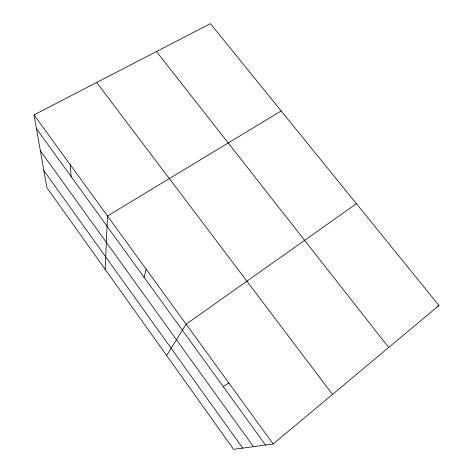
<?xml version="1.0" encoding="UTF-8"?>
<svg xmlns="http://www.w3.org/2000/svg" width="473" height="473" viewBox="0 0 473 473"><rect width="100%" height="100%" fill="white"/><g stroke="black" fill="none" stroke-linecap="round" stroke-linejoin="round"><path stroke-width="0.71" d="M105.177 269.374L107.489 215.99L281.193 110.936M144.088 277.338L146.127 269.161M166.632 355.501L186.126 324.206L356.406 203.68M273.158 443.97L438.974 305.499L210.408 23.65L34.026 114.898L46.928 187.74L233.597 449.35L273.158 443.97L34.026 114.898M223.209 386.595L228.837 382.976M436.999 306.433L438.974 305.499M156.486 51.545L388.694 347.489M96.681 82.485L332.507 394.411M36.474 128.727L265.507 445.01M40.382 150.775L253.451 446.648M43.906 170.676L242.708 448.108M70.146 164.598L71.192 176.677"/></g></svg>
